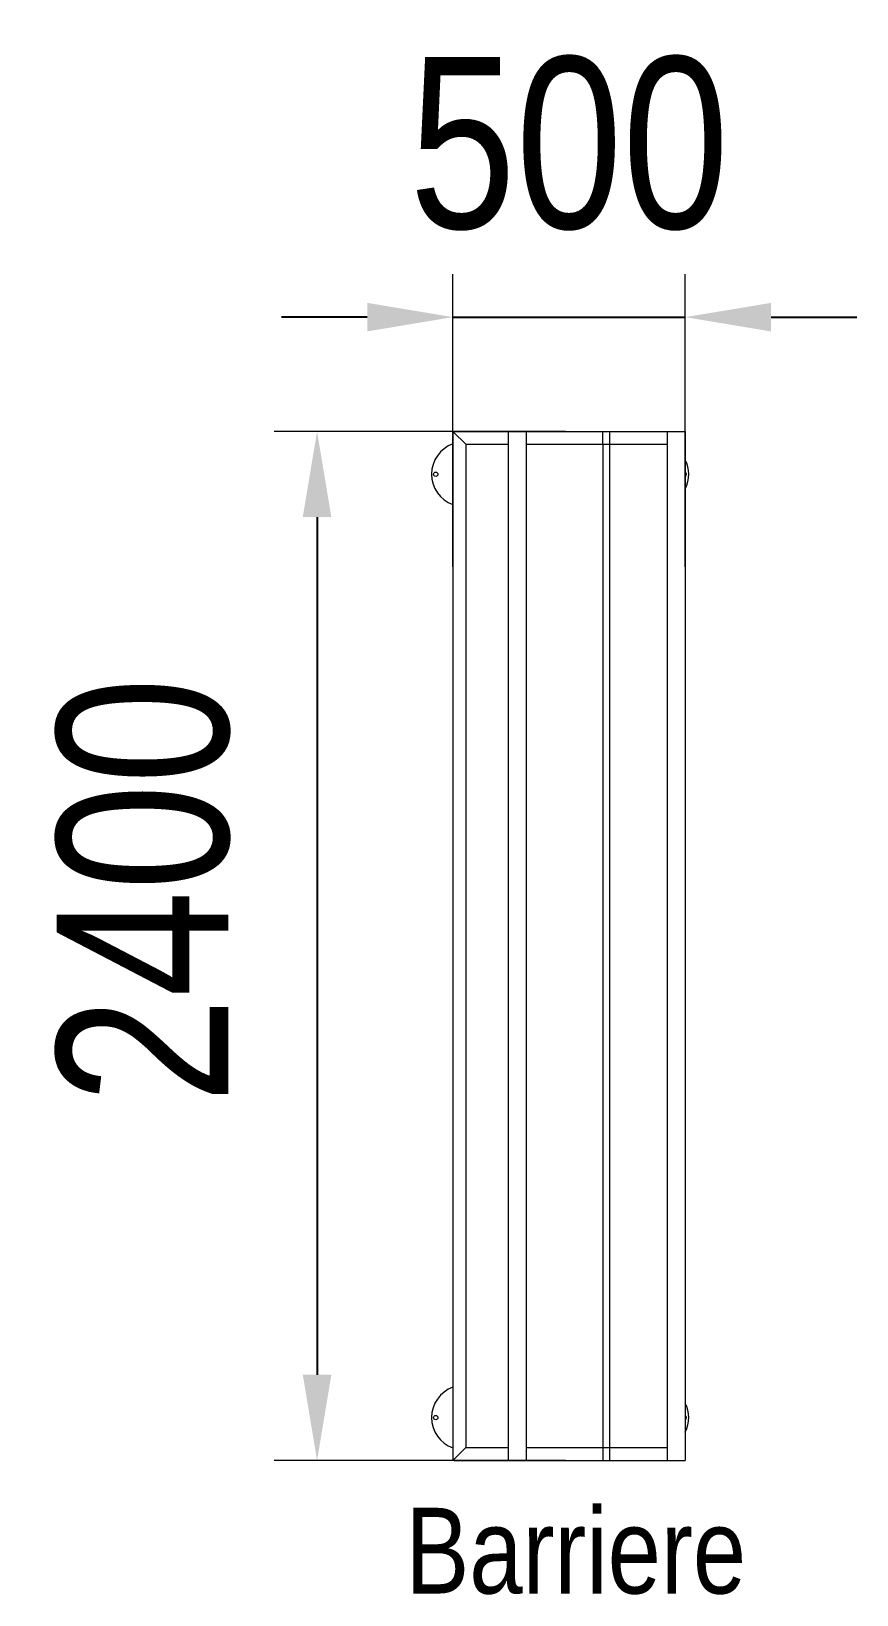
# Model space of a CAD drawing. Header units: millimetres. Extents: x 10020 to 11946, y 1208 to 4854.
import ezdxf

# ---------------------------------------------------------------- set-up
doc = ezdxf.new("R2010")
doc.units = ezdxf.units.MM
doc.layers.add('DiKom', color=7, linetype='Continuous')
doc.styles.add('style1', font='arial.ttf', dxfattribs={"width": 0.8})
doc.dimstyles.new('1-50', dxfattribs={"dimtxt": 400, "dimasz": 200, "dimexe": 100, "dimexo": 0, "dimgap": 200, "dimtad": 1, "dimtxsty": 'style1', "dimcen": 200, "dimclrd": 7, "dimclre": 7, "dimclrt": 7, "dimadec": 1, "dimazin": 2, "dimtfac": 1, "dimtmove": 0, "dimatfit": 2, "dimfxl": 1, "dimlwd": 25, "dimlwe": 18, "dimarcsym": 0})

# ---------------------------------------------------------------- blocks, each defined once
blk = doc.blocks.new('*D14')
at = {"layer": 'Defpoints', "color": 0, "transparency": 16777216}
for p in [(11546.1, 4187.2), (11004.1, 3604.7), (11546.1, 3604.7)]:
    blk.add_point(p, dxfattribs=at)
at = {"layer": 'DiKom', "color": 7, "lineweight": 18, "transparency": 16777216}
for p, q in [((11004.1, 3604.7), (11004.1, 4287.2)), ((11546.1, 3604.7), (11546.1, 4287.2))]:
    blk.add_line(p, q, dxfattribs=at)
at = {"layer": 'DiKom', "color": 7, "lineweight": 25, "transparency": 16777216}
for p, q in [((10804.1, 4187.2), (10604.1, 4187.2)), ((11004.1, 4187.2), (11546.1, 4187.2)), ((11746.1, 4187.2), (11946.1, 4187.2))]:
    blk.add_line(p, q, dxfattribs=at)
at = {"layer": 'DiKom', "color": 7, "transparency": 16777216}
for points in [[(10804.1, 4220.5), (10804.1, 4153.9), (11004.1, 4187.2)], [(11746.1, 4220.5), (11746.1, 4153.9), (11546.1, 4187.2)]]:
    blk.add_solid(points, dxfattribs=at)
at = {"layer": 'DiKom', "color": 7, "transparency": 16777216, "insert": (11275.1, 4591.4), "char_height": 400, "attachment_point": 5, "style": 'style1'}
blk.add_mtext('500', dxfattribs=at)
blk = doc.blocks.new('*D15')
at = {"layer": 'Defpoints', "color": 0, "transparency": 16777216}
for p in [(11267, 3920.8), (10687.2, 1520.8), (11267, 1520.8)]:
    blk.add_point(p, dxfattribs=at)
at = {"layer": 'DiKom', "color": 7, "lineweight": 18, "transparency": 16777216}
for p, q in [((11267, 3920.8), (10587.2, 3920.8)), ((11267, 1520.8), (10587.2, 1520.8))]:
    blk.add_line(p, q, dxfattribs=at)
at = {"layer": 'DiKom', "color": 7, "lineweight": 25, "transparency": 16777216}
blk.add_line((10687.2, 3720.8), (10687.2, 1720.8), dxfattribs=at)
at = {"layer": 'DiKom', "color": 7, "transparency": 16777216}
for points in [[(10653.8, 3720.8), (10720.5, 3720.8), (10687.2, 3920.8)], [(10653.8, 1720.8), (10720.5, 1720.8), (10687.2, 1520.8)]]:
    blk.add_solid(points, dxfattribs=at)
at = {"layer": 'DiKom', "color": 7, "transparency": 16777216, "insert": (10282.9, 2849.8), "char_height": 400, "attachment_point": 5, "rotation": 90, "style": 'style1'}
blk.add_mtext('2400', dxfattribs=at)

msp = doc.modelspace()

# ---------------------------------------------------------------- linework, layer by layer
at = {"layer": 'DiKom', "color": 7, "linetype": 'Continuous', "lineweight": 15}
for p, q in [((11004.094, 3917.778), (11004.094, 1523.778)), ((11034.094, 3890.778), (11004.973, 3919.9)), ((11007.094, 3920.778), (11133.094, 3920.778)), ((11133.094, 3920.778), (11133.094, 1520.778)), ((11133.094, 3920.778), (11175.094, 3920.778)), ((11175.094, 3920.778), (11504.094, 3920.778)), ((11175.094, 3920.778), (11175.094, 1520.778)), ((11354.094, 3890.778), (11354.094, 3920.778)), ((11369.094, 3920.778), (11369.094, 1520.778)), ((11504.094, 3920.778), (11504.094, 1520.778)), ((11504.094, 3920.778), (11546.094, 3920.778)), ((11546.094, 3920.778), (11546.094, 1520.778)), ((11034.094, 3890.778), (11034.094, 1550.778)), ((11034.094, 3890.778), (11133.094, 3890.778)), ((11175.094, 3890.778), (11354.094, 3890.778)), ((11354.094, 3890.778), (11354.094, 1550.778)), ((11354.094, 3890.778), (11369.094, 3890.778)), ((11369.094, 3890.778), (11504.094, 3890.778)), ((11034.094, 1550.778), (11004.973, 1521.657)), ((11034.094, 1550.778), (11133.094, 1550.778)), ((11175.094, 1550.778), (11354.094, 1550.778)), ((11354.094, 1550.778), (11369.094, 1550.778)), ((11354.094, 1550.778), (11354.094, 1520.778)), ((11369.094, 1550.778), (11504.094, 1550.778)), ((11007.094, 1520.778), (11133.094, 1520.778)), ((11133.094, 1520.778), (11175.094, 1520.778)), ((11175.094, 1520.778), (11504.094, 1520.778)), ((11504.094, 1520.778), (11546.094, 1520.778))]:
    msp.add_line(p, q, dxfattribs=at)
for centre in [(10964.094, 3820.778), (10964.094, 1620.778)]:
    msp.add_circle(centre, 5, dxfattribs=at)
for centre, radius, start, end in [((11007.094, 3917.778), 3, 90, 180), ((11029.094, 3820.778), 75, 109.471221, 250.528779), ((11479.094, 3820.778), 75, 333.295148, 26.704852), ((11544.094, 3820.778), 5, 293.578178, 66.421822), ((11029.094, 1620.778), 75, 109.471221, 250.528779), ((11479.094, 1620.778), 75, 333.295148, 26.704852), ((11544.094, 1620.778), 5, 293.578178, 66.421822), ((11007.094, 1523.778), 3, 180, 270)]:
    msp.add_arc(centre, radius, start, end, dxfattribs=at)

# ---------------------------------------------------------------- texts
at = {"layer": 'DiKom', "insert": (10893.214, 1410.494), "char_height": 200, "width": 2702.73828, "attachment_point": 1, "style": 'style1'}
msp.add_mtext('Barriere', dxfattribs=at)

# ---------------------------------------------------------------- dimensions: what is measured, and where the dimension line sits
at = {"layer": 'DiKom'}
dim = msp.add_linear_dim(base=(11546.094, 4187.198), p1=(11004.094, 3604.704), p2=(11546.094, 3604.704), text='500', dimstyle='1-50', override={"dimfxl": 0.18}, dxfattribs=at)
dim.commit()
dim.dimension.update_dxf_attribs({"geometry": '*D14', "text_midpoint": (11275.094, 4187.198), "dimtype": 160})
dim = msp.add_linear_dim(base=(10687.154, 1520.778), p1=(11267.045, 3920.778), p2=(11267.045, 1520.778), angle=90, dimstyle='1-50', override={"dimfxl": 0.18}, dxfattribs=at)
dim.commit()
dim.dimension.update_dxf_attribs({"geometry": '*D15', "text_midpoint": (10687.154, 2849.785), "dimtype": 160})

doc.saveas('drawing.dxf')
